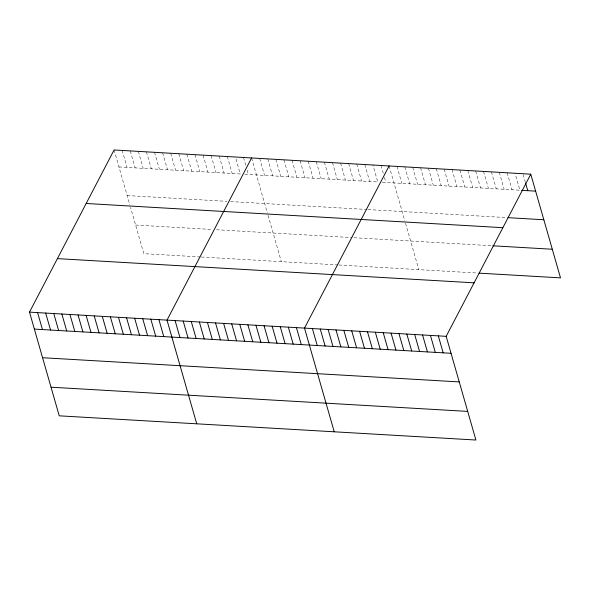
<?xml version="1.0" encoding="UTF-8"?>
<svg xmlns="http://www.w3.org/2000/svg" width="590" height="590" viewBox="0 0 590 590"><rect width="100%" height="100%" fill="white"/><g stroke="black" fill="none" stroke-linecap="round" stroke-linejoin="round"><path stroke-width="0.44" stroke-dasharray="2.95 2.21" d="M118.951 166.933L240.278 173.984L235.417 157.021M244.769 174.242L377.784 181.971L372.917 165.008M382.276 182.229L519.886 190.223L515.026 173.261M127.16 195.556L226.914 201.352M230.513 201.559L367.113 209.494M368.013 209.546L506.235 217.577M135.612 225.048L212.009 229.481M216.501 229.746L352.208 237.623M354 237.733L491.949 245.742M200.438 256.952L143.82 253.671L130.537 207.356M201.338 257.011L337.945 264.94M338.844 264.991L478.298 273.096M523.138 174.566L525.329 182.199M507.157 172.804L512.017 189.766M499.288 172.346L504.148 189.309M491.411 171.889L496.279 188.852M483.542 171.432L488.409 188.394M475.673 170.975L480.533 187.937M467.804 170.517L472.664 187.48M459.935 170.06L464.795 187.023M452.058 169.603L456.925 186.565M444.189 169.146L449.056 186.108M436.32 168.688L441.18 185.651M428.451 168.231L433.311 185.194M420.582 167.774L425.442 184.736M412.705 167.317L417.573 184.279M404.836 166.859L409.703 183.822M396.967 166.402L401.827 183.365M389.098 165.945L404.821 220.8M405.551 223.322L418.826 269.637M381.007 165.473L383.441 173.954M384.415 177.347L385.867 182.435M364.827 164.536L369.694 181.499M356.744 164.064L361.604 181.027M348.653 163.6L353.521 180.562M340.563 163.128L345.43 180.09M332.48 162.656L337.34 179.618M324.389 162.191L329.25 179.146M316.299 161.719L321.167 178.681M308.209 161.247L313.076 178.209M300.126 160.775L304.986 177.738M292.035 160.31L296.895 177.273M283.945 159.838L288.812 176.801M275.855 159.366L280.722 176.329M267.772 158.902L272.632 175.864M259.681 158.43L264.541 175.392M251.591 157.958L267.322 212.813M268.044 215.335L281.327 261.65M243.5 157.493L245.934 165.967M247.151 170.208L248.368 174.448M227.327 156.549L232.187 173.512M219.237 156.077L224.104 173.04M211.146 155.613L216.014 172.575M203.063 155.141L207.923 172.103M194.973 154.668L199.833 171.631M186.883 154.204L191.75 171.166M178.792 153.732L183.66 170.694M170.709 153.26L175.569 170.222M162.619 152.795L167.479 169.75M154.528 152.323L159.396 169.286M146.445 151.851L151.305 168.814M138.355 151.379L143.215 168.342M130.265 150.915L135.132 167.877M122.174 150.443L127.042 167.405M114.091 149.971L129.815 204.826"/><path stroke-width="0.89" d="M530.764 174.175L446.18 336.33L475.909 440.029L59.236 415.825L29.5 312.132L114.091 149.971L530.764 174.175L560.5 277.868L479.169 273.148M251.591 157.958L167.007 320.119L196.736 423.812M389.098 165.945L304.506 328.106L334.242 431.799M521.641 190.327L535.631 191.138M507.983 217.673L543.84 219.76M86.177 203.484L502.85 227.688M492.827 245.794L552.292 249.245M57.414 258.619L474.095 282.824M29.5 312.132L446.18 336.33M34.36 329.095L451.04 353.292M42.569 357.717L459.249 381.914M51.028 387.202L467.708 411.407M525.572 183.048L527.762 190.681M438.311 335.88L443.171 352.835M430.435 335.422L435.302 352.378M422.565 334.965L427.433 351.92M414.696 334.508L419.556 351.463M406.827 334.051L411.687 351.006M398.958 333.593L403.818 350.548M391.082 333.136L395.949 350.091M383.212 332.679L388.08 349.641M375.343 332.222L380.203 349.184M367.474 331.764L372.334 348.727M359.605 331.307L364.465 348.27M351.729 330.85L356.596 347.812M343.859 330.393L348.727 347.355M335.99 329.935L340.85 346.898M328.121 329.478L332.981 346.441M320.252 329.021L325.112 345.983M312.376 328.564L317.243 345.526M296.416 327.634L301.284 344.597M288.333 327.162L293.193 344.125M280.243 326.698L285.103 343.66M272.152 326.226L277.02 343.188M264.062 325.754L268.929 342.716M255.979 325.289L260.839 342.244M247.889 324.817L252.749 341.78M239.798 324.345L244.666 341.308M231.715 323.873L236.575 340.836M223.625 323.409L228.485 340.371M215.534 322.937L220.402 339.899M207.444 322.465L212.311 339.427M199.361 322L204.221 338.962M191.271 321.528L196.131 338.49M183.18 321.056L188.048 338.018M175.09 320.591L179.957 337.546M158.917 319.647L163.777 336.61M150.826 319.175L155.694 336.138M142.736 318.711L147.603 335.673M134.653 318.239L139.513 335.201M126.562 317.767L131.423 334.729M118.472 317.302L123.34 334.257M110.382 316.83L115.249 333.793M102.299 316.358L107.159 333.32M94.208 315.886L99.068 332.849M86.118 315.421L90.985 332.384M78.028 314.949L82.895 331.912M69.945 314.477L74.805 331.44M61.854 314.013L66.714 330.975M53.764 313.541L58.631 330.503M45.673 313.069L50.541 330.031M37.59 312.604L42.451 329.559"/></g></svg>
